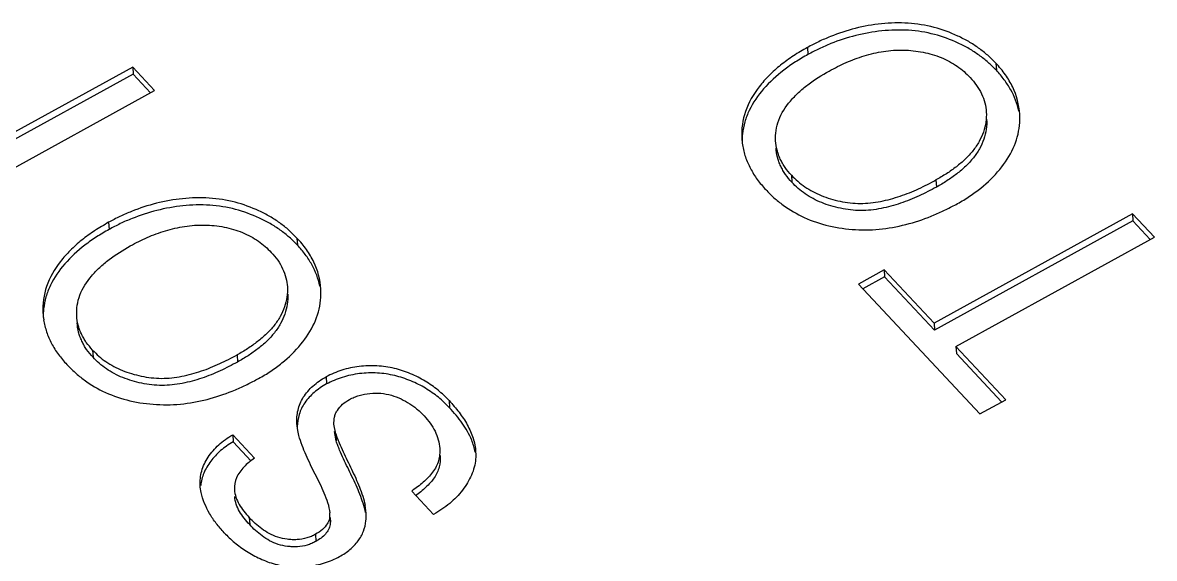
# Model space of a CAD drawing. Header units: millimetres. Extents: x 1514 to 2054, y 119 to 530.
# Drawn here: x 1787.098 to 1788.134, y 333.066 to 333.556 of the extents above; entities that cross this region are included whole.
import ezdxf

# ---------------------------------------------------------------- set-up
doc = ezdxf.new("R2010")
doc.units = ezdxf.units.MM
doc.header["$LTSCALE"] = 30.734
doc.layers.get('0').update_dxf_attribs({"linetype": 'CONTINUOUS'})

msp = doc.modelspace()

# ---------------------------------------------------------------- linework, layer by layer
at = {"color": 7}
for p, q in [((1787.8164, 333.5335), (1787.8168, 333.527)), ((1787.9889, 333.5191), (1787.9893, 333.5126)), ((1787.1987, 333.5155), (1787.017, 333.4155)), ((1787.1991, 333.509), (1787.0174, 333.409)), ((1787.1987, 333.5155), (1787.1991, 333.509)), ((1787.2187, 333.494), (1787.1987, 333.5155)), ((1787.215, 333.492), (1787.1991, 333.509)), ((1787.0371, 333.3941), (1787.2187, 333.494)), ((1787.8017, 333.4165), (1787.8021, 333.41)), ((1787.934, 333.4122), (1787.9344, 333.4056)), ((1787.1766, 333.3734), (1787.177, 333.3668)), ((1788.1139, 333.3812), (1787.9323, 333.2812)), ((1788.1143, 333.3747), (1787.9326, 333.2747)), ((1788.1139, 333.3812), (1788.1143, 333.3747)), ((1788.134, 333.3598), (1788.1139, 333.3812)), ((1788.1302, 333.3577), (1788.1143, 333.3747)), ((1787.349, 333.359), (1787.3494, 333.3525)), ((1787.9523, 333.2598), (1788.134, 333.3598)), ((1787.8867, 333.33), (1787.863, 333.3169)), ((1787.887, 333.3235), (1787.8671, 333.3125)), ((1787.8867, 333.33), (1787.887, 333.3235)), ((1787.9323, 333.2812), (1787.8867, 333.33)), ((1787.9326, 333.2747), (1787.887, 333.3235)), ((1787.863, 333.3169), (1787.9742, 333.198)), ((1787.9323, 333.2812), (1787.9326, 333.2747)), ((1787.9523, 333.2598), (1787.9527, 333.2533)), ((1787.9979, 333.211), (1787.9523, 333.2598)), ((1787.1619, 333.2564), (1787.1623, 333.2498)), ((1787.2942, 333.252), (1787.2946, 333.2455)), ((1787.9941, 333.209), (1787.9527, 333.2533)), ((1787.3757, 333.2319), (1787.3761, 333.2254)), ((1787.4883, 333.2102), (1787.4886, 333.2037)), ((1787.9742, 333.198), (1787.9979, 333.211)), ((1787.3497, 333.1828), (1787.349, 333.1893)), ((1787.3846, 333.1798), (1787.3829, 333.1885)), ((1787.2902, 333.1789), (1787.2906, 333.1724)), ((1787.3102, 333.1575), (1787.2902, 333.1789)), ((1787.3507, 333.1782), (1787.3497, 333.1828)), ((1787.385, 333.1732), (1787.3833, 333.182)), ((1787.3846, 333.1798), (1787.385, 333.1732)), ((1787.3072, 333.1546), (1787.2906, 333.1724)), ((1787.4541, 333.1274), (1787.4741, 333.1059)), ((1787.4123, 333.1067), (1787.4114, 333.1143)), ((1787.3053, 333.1031), (1787.3057, 333.0966)), ((1787.3791, 333.1032), (1787.3792, 333.1073)), ((1787.3791, 333.1032), (1787.3795, 333.0967)), ((1787.3797, 333.1008), (1787.3796, 333.1033)), ((1787.3796, 333.1007), (1787.3795, 333.0967)), ((1787.366, 333.0878), (1787.3664, 333.0813))]:
    msp.add_line(p, q, dxfattribs=at)
for centre, radius, start, end in [((1787.9455, 333.4686), 0.0653, 354.3071, 3.3688), ((1787.8253, 333.4548), 0.0692, 183.4492, 188.8223), ((1787.8172, 333.4478), 0.0607, 173.6779, 181.419), ((1787.3056, 333.3085), 0.0653, 354.307, 3.3688), ((1787.1855, 333.2947), 0.0692, 183.4492, 188.8223), ((1787.1774, 333.2876), 0.0607, 173.6779, 181.419)]:
    msp.add_arc(centre, radius, start, end, dxfattribs=at)
for points, knots in [([(1787.9889, 333.5191), (1787.9865, 333.5216), (1787.9815, 333.5265), (1787.9731, 333.5331), (1787.964, 333.539), (1787.9505, 333.5459), (1787.9322, 333.5527), (1787.9084, 333.5564), (1787.8841, 333.5558), (1787.8602, 333.5515), (1787.8411, 333.5452), (1787.8267, 333.5389), (1787.8198, 333.5353), (1787.8164, 333.5335)], [0, 0, 0, 0, 0.055485, 0.1125, 0.171055, 0.23124, 0.355507, 0.484532, 0.615782, 0.746503, 0.874879, 0.937886, 1, 1, 1, 1]), ([(1787.9893, 333.5126), (1787.9868, 333.5151), (1787.9819, 333.52), (1787.9735, 333.5265), (1787.9644, 333.5325), (1787.9509, 333.5394), (1787.9326, 333.5462), (1787.9088, 333.5499), (1787.8845, 333.5492), (1787.8605, 333.5449), (1787.8415, 333.5387), (1787.8271, 333.5324), (1787.8202, 333.5288), (1787.8168, 333.527)], [0, 0, 0, 0, 0.055485, 0.1125, 0.171055, 0.23124, 0.355507, 0.484532, 0.615782, 0.746503, 0.874879, 0.937886, 1, 1, 1, 1]), ([(1787.8164, 333.5335), (1787.8121, 333.531), (1787.8056, 333.5273), (1787.7976, 333.5217), (1787.7899, 333.5159), (1787.7812, 333.5081), (1787.7692, 333.4947), (1787.7582, 333.4759), (1787.7558, 333.4588), (1787.7563, 333.4506)], [0, 0, 0, 0, 0.138536, 0.206594, 0.273868, 0.405271, 0.532532, 0.773008, 1, 1, 1, 1]), ([(1787.8363, 333.5119), (1787.8388, 333.5133), (1787.8439, 333.516), (1787.8518, 333.5197), (1787.8599, 333.523), (1787.8712, 333.5269), (1787.883, 333.5295), (1787.895, 333.531), (1787.9072, 333.5312), (1787.9221, 333.5297), (1787.9362, 333.5256), (1787.9465, 333.5207), (1787.9535, 333.5164), (1787.9598, 333.5115), (1787.9635, 333.5078), (1787.9653, 333.506)], [0, 0, 0, 0, 0.061884, 0.124408, 0.187717, 0.251714, 0.381556, 0.447107, 0.512739, 0.642556, 0.768282, 0.828814, 0.887621, 0.944614, 1, 1, 1, 1]), ([(1787.8168, 333.527), (1787.8129, 333.5248), (1787.8053, 333.5204), (1787.7912, 333.5104), (1787.7759, 333.4965), (1787.7643, 333.4798), (1787.7587, 333.4655), (1787.7573, 333.4581), (1787.7569, 333.4544)], [0, 0, 0, 0, 0.136953, 0.271077, 0.528871, 0.771179, 0.887, 1, 1, 1, 1]), ([(1788.0107, 333.4724), (1788.0102, 333.4809), (1788.0068, 333.4938), (1787.9989, 333.5068), (1787.9935, 333.514), (1787.9904, 333.5174), (1787.9889, 333.5191)], [0, 0, 0, 0, 0.485512, 0.73842, 0.868081, 1, 1, 1, 1]), ([(1787.7872, 333.4479), (1787.7868, 333.4543), (1787.7889, 333.4678), (1787.7983, 333.4822), (1787.8082, 333.4924), (1787.8197, 333.5021), (1787.8295, 333.5082), (1787.8363, 333.5119)], [0, 0, 0, 0, 0.225874, 0.467163, 0.595047, 0.726834, 1, 1, 1, 1]), ([(1788.0099, 333.4751), (1788.0084, 333.482), (1788.0046, 333.4921), (1787.9976, 333.5026), (1787.993, 333.5084), (1787.9905, 333.5112), (1787.9893, 333.5126)], [0, 0, 0, 0, 0.486997, 0.739966, 0.869102, 1, 1, 1, 1]), ([(1787.9653, 333.506), (1787.9673, 333.5037), (1787.9713, 333.499), (1787.9759, 333.4912), (1787.979, 333.4829), (1787.9799, 333.4772), (1787.9801, 333.4743)], [0, 0, 0, 0, 0.260929, 0.513322, 0.758592, 1, 1, 1, 1]), ([(1787.9801, 333.4743), (1787.9804, 333.4682), (1787.9789, 333.4586), (1787.9737, 333.447), (1787.968, 333.4387), (1787.9609, 333.431), (1787.9527, 333.4241), (1787.9438, 333.4177), (1787.9373, 333.414), (1787.934, 333.4122)], [0, 0, 0, 0, 0.226469, 0.344518, 0.467154, 0.594521, 0.726411, 0.86167, 1, 1, 1, 1]), ([(1787.9804, 333.4678), (1787.9808, 333.4616), (1787.9793, 333.4521), (1787.974, 333.4405), (1787.9684, 333.4322), (1787.9613, 333.4245), (1787.9531, 333.4176), (1787.9441, 333.4112), (1787.9377, 333.4075), (1787.9344, 333.4056)], [0, 0, 0, 0, 0.226469, 0.344518, 0.467154, 0.594521, 0.726411, 0.86167, 1, 1, 1, 1]), ([(1787.9538, 333.3905), (1787.9557, 333.3916), (1787.9594, 333.3937), (1787.9666, 333.3984), (1787.9784, 333.4069), (1787.9927, 333.421), (1788.0056, 333.4403), (1788.0098, 333.4549), (1788.0105, 333.4621)], [0, 0, 0, 0, 0.069153, 0.137423, 0.271546, 0.528729, 0.77117, 1, 1, 1, 1]), ([(1787.8017, 333.4165), (1787.7997, 333.4188), (1787.7967, 333.4222), (1787.7935, 333.4274), (1787.7914, 333.4313), (1787.7897, 333.4353), (1787.7881, 333.4408), (1787.7874, 333.4451), (1787.7872, 333.4479)], [0, 0, 0, 0, 0.260913, 0.387915, 0.513043, 0.636606, 0.758565, 1, 1, 1, 1]), ([(1787.757, 333.4442), (1787.7575, 333.4405), (1787.7593, 333.433), (1787.764, 333.4225), (1787.7702, 333.4124), (1787.7755, 333.4063), (1787.7782, 333.4033)], [0, 0, 0, 0, 0.241368, 0.487356, 0.739762, 1, 1, 1, 1]), ([(1787.8021, 333.41), (1787.8001, 333.4122), (1787.7971, 333.4157), (1787.7939, 333.4209), (1787.7918, 333.4248), (1787.7901, 333.4288), (1787.7884, 333.4343), (1787.7878, 333.4386), (1787.7876, 333.4414)], [0, 0, 0, 0, 0.260913, 0.387915, 0.513043, 0.636606, 0.758565, 1, 1, 1, 1]), ([(1787.8017, 333.4165), (1787.8036, 333.4146), (1787.8074, 333.4108), (1787.814, 333.4058), (1787.8212, 333.4014), (1787.829, 333.3977), (1787.8375, 333.3948), (1787.8493, 333.3918), (1787.8648, 333.3899), (1787.8834, 333.3921), (1787.9013, 333.397), (1787.9182, 333.4038), (1787.9288, 333.4094), (1787.934, 333.4122)], [0, 0, 0, 0, 0.05548, 0.112763, 0.171684, 0.232431, 0.294847, 0.358476, 0.488306, 0.619458, 0.74887, 0.875636, 1, 1, 1, 1]), ([(1787.9344, 333.4056), (1787.9292, 333.4028), (1787.9185, 333.3973), (1787.9017, 333.3905), (1787.8838, 333.3856), (1787.8652, 333.3834), (1787.8497, 333.3853), (1787.8379, 333.3883), (1787.8294, 333.3912), (1787.8215, 333.3949), (1787.8144, 333.3993), (1787.8078, 333.4042), (1787.804, 333.4081), (1787.8021, 333.41)], [0, 0, 0, 0, 0.124364, 0.25113, 0.380542, 0.511694, 0.641524, 0.705153, 0.767569, 0.828316, 0.887237, 0.94452, 1, 1, 1, 1]), ([(1787.349, 333.359), (1787.3466, 333.3615), (1787.3417, 333.3664), (1787.3333, 333.373), (1787.3242, 333.3789), (1787.3107, 333.3858), (1787.2924, 333.3926), (1787.2686, 333.3963), (1787.2443, 333.3956), (1787.2203, 333.3914), (1787.2013, 333.3851), (1787.1869, 333.3788), (1787.18, 333.3752), (1787.1766, 333.3734)], [0, 0, 0, 0, 0.055485, 0.1125, 0.171055, 0.23124, 0.355507, 0.484532, 0.615782, 0.746503, 0.874879, 0.937886, 1, 1, 1, 1]), ([(1787.7782, 333.4033), (1787.7806, 333.4008), (1787.7856, 333.3957), (1787.797, 333.3866), (1787.8135, 333.3769), (1787.8361, 333.3694), (1787.8603, 333.366), (1787.8852, 333.3667), (1787.9095, 333.3716), (1787.9287, 333.3783), (1787.9433, 333.385), (1787.9503, 333.3887), (1787.9538, 333.3905)], [0, 0, 0, 0, 0.055457, 0.112351, 0.230782, 0.355718, 0.48519, 0.616528, 0.7471, 0.875116, 0.937926, 1, 1, 1, 1]), ([(1787.3494, 333.3525), (1787.347, 333.3549), (1787.3421, 333.3599), (1787.3337, 333.3664), (1787.3245, 333.3724), (1787.3111, 333.3792), (1787.2927, 333.386), (1787.269, 333.3898), (1787.2446, 333.3891), (1787.2207, 333.3848), (1787.2017, 333.3786), (1787.1872, 333.3723), (1787.1804, 333.3687), (1787.177, 333.3668)], [0, 0, 0, 0, 0.055485, 0.1125, 0.171055, 0.23124, 0.355507, 0.484532, 0.615782, 0.746503, 0.874879, 0.937886, 1, 1, 1, 1]), ([(1787.1766, 333.3734), (1787.1723, 333.3709), (1787.1658, 333.3672), (1787.1578, 333.3616), (1787.1501, 333.3558), (1787.1414, 333.348), (1787.1294, 333.3346), (1787.1184, 333.3158), (1787.116, 333.2987), (1787.1164, 333.2905)], [0, 0, 0, 0, 0.138536, 0.206594, 0.273868, 0.405271, 0.532532, 0.773008, 1, 1, 1, 1]), ([(1787.177, 333.3668), (1787.1731, 333.3646), (1787.1655, 333.3602), (1787.1514, 333.3503), (1787.136, 333.3363), (1787.1245, 333.3197), (1787.1189, 333.3053), (1787.1175, 333.298), (1787.1171, 333.2943)], [0, 0, 0, 0, 0.136953, 0.271077, 0.528871, 0.771179, 0.887, 1, 1, 1, 1]), ([(1787.1964, 333.3518), (1787.199, 333.3532), (1787.2041, 333.3559), (1787.2119, 333.3596), (1787.2201, 333.3629), (1787.2314, 333.3667), (1787.2432, 333.3694), (1787.2552, 333.3708), (1787.2673, 333.3711), (1787.2822, 333.3696), (1787.2964, 333.3655), (1787.3067, 333.3606), (1787.3137, 333.3563), (1787.32, 333.3514), (1787.3236, 333.3477), (1787.3254, 333.3459)], [0, 0, 0, 0, 0.061884, 0.124408, 0.187717, 0.251714, 0.381556, 0.447107, 0.512739, 0.642556, 0.768282, 0.828814, 0.887621, 0.944614, 1, 1, 1, 1]), ([(1787.1474, 333.2878), (1787.147, 333.2942), (1787.1491, 333.3077), (1787.1585, 333.3221), (1787.1684, 333.3323), (1787.1799, 333.342), (1787.1897, 333.348), (1787.1964, 333.3518)], [0, 0, 0, 0, 0.225874, 0.467163, 0.595047, 0.726834, 1, 1, 1, 1]), ([(1787.3709, 333.3123), (1787.3704, 333.3208), (1787.3669, 333.3337), (1787.3591, 333.3467), (1787.3537, 333.3539), (1787.3506, 333.3573), (1787.349, 333.359)], [0, 0, 0, 0, 0.485512, 0.73842, 0.868081, 1, 1, 1, 1]), ([(1787.37, 333.315), (1787.3686, 333.3218), (1787.3647, 333.332), (1787.3578, 333.3425), (1787.3532, 333.3483), (1787.3507, 333.3511), (1787.3494, 333.3525)], [0, 0, 0, 0, 0.486997, 0.739966, 0.869102, 1, 1, 1, 1]), ([(1787.3254, 333.3459), (1787.3275, 333.3435), (1787.3315, 333.3389), (1787.3361, 333.3311), (1787.3392, 333.3228), (1787.3401, 333.317), (1787.3402, 333.3142)], [0, 0, 0, 0, 0.260929, 0.513322, 0.758592, 1, 1, 1, 1]), ([(1787.3402, 333.3142), (1787.3406, 333.308), (1787.339, 333.2985), (1787.3338, 333.2869), (1787.3282, 333.2786), (1787.3211, 333.2709), (1787.3129, 333.264), (1787.3039, 333.2576), (1787.2975, 333.2539), (1787.2942, 333.252)], [0, 0, 0, 0, 0.226469, 0.344518, 0.467154, 0.594521, 0.726411, 0.86167, 1, 1, 1, 1]), ([(1787.3406, 333.3077), (1787.341, 333.3015), (1787.3394, 333.292), (1787.3342, 333.2804), (1787.3285, 333.2721), (1787.3215, 333.2644), (1787.3133, 333.2575), (1787.3043, 333.2511), (1787.2979, 333.2474), (1787.2946, 333.2455)], [0, 0, 0, 0, 0.226469, 0.344518, 0.467154, 0.594521, 0.726411, 0.86167, 1, 1, 1, 1]), ([(1787.3139, 333.2304), (1787.3158, 333.2315), (1787.3196, 333.2336), (1787.3268, 333.2382), (1787.3386, 333.2468), (1787.3529, 333.2609), (1787.3658, 333.2802), (1787.3699, 333.2948), (1787.3707, 333.302)], [0, 0, 0, 0, 0.069153, 0.137423, 0.271546, 0.528729, 0.77117, 1, 1, 1, 1]), ([(1787.1171, 333.2841), (1787.1177, 333.2804), (1787.1195, 333.2729), (1787.1241, 333.2623), (1787.1304, 333.2522), (1787.1356, 333.2462), (1787.1383, 333.2432)], [0, 0, 0, 0, 0.241368, 0.487356, 0.739762, 1, 1, 1, 1]), ([(1787.1619, 333.2564), (1787.1599, 333.2587), (1787.1569, 333.2621), (1787.1537, 333.2673), (1787.1516, 333.2712), (1787.1499, 333.2752), (1787.1482, 333.2807), (1787.1475, 333.285), (1787.1474, 333.2878)], [0, 0, 0, 0, 0.260913, 0.387915, 0.513043, 0.636606, 0.758565, 1, 1, 1, 1]), ([(1787.1623, 333.2498), (1787.1603, 333.2521), (1787.1572, 333.2556), (1787.154, 333.2607), (1787.152, 333.2647), (1787.1503, 333.2687), (1787.1486, 333.2742), (1787.1479, 333.2785), (1787.1478, 333.2813)], [0, 0, 0, 0, 0.260913, 0.387915, 0.513043, 0.636606, 0.758565, 1, 1, 1, 1]), ([(1787.1619, 333.2564), (1787.1638, 333.2545), (1787.1676, 333.2506), (1787.1741, 333.2457), (1787.1813, 333.2413), (1787.1892, 333.2376), (1787.1977, 333.2347), (1787.2095, 333.2317), (1787.225, 333.2298), (1787.2436, 333.232), (1787.2615, 333.2369), (1787.2783, 333.2437), (1787.289, 333.2493), (1787.2942, 333.252)], [0, 0, 0, 0, 0.05548, 0.112763, 0.171684, 0.232431, 0.294847, 0.358476, 0.488306, 0.619458, 0.74887, 0.875636, 1, 1, 1, 1]), ([(1787.2946, 333.2455), (1787.2893, 333.2427), (1787.2787, 333.2372), (1787.2619, 333.2303), (1787.244, 333.2255), (1787.2254, 333.2233), (1787.2099, 333.2252), (1787.198, 333.2282), (1787.1896, 333.231), (1787.1817, 333.2347), (1787.1745, 333.2392), (1787.1679, 333.2441), (1787.1642, 333.2479), (1787.1623, 333.2498)], [0, 0, 0, 0, 0.124364, 0.25113, 0.380542, 0.511694, 0.641524, 0.705153, 0.767569, 0.828316, 0.887237, 0.94452, 1, 1, 1, 1]), ([(1787.1383, 333.2432), (1787.1408, 333.2407), (1787.1458, 333.2356), (1787.1572, 333.2265), (1787.1737, 333.2167), (1787.1962, 333.2093), (1787.2205, 333.2059), (1787.2454, 333.2066), (1787.2697, 333.2115), (1787.2889, 333.2182), (1787.3035, 333.2249), (1787.3105, 333.2286), (1787.3139, 333.2304)], [0, 0, 0, 0, 0.055457, 0.112351, 0.230782, 0.355718, 0.48519, 0.616528, 0.7471, 0.875116, 0.937926, 1, 1, 1, 1]), ([(1787.4883, 333.2102), (1787.4866, 333.2118), (1787.4834, 333.2151), (1787.4782, 333.2198), (1787.4725, 333.2241), (1787.4643, 333.2295), (1787.453, 333.2352), (1787.4381, 333.2401), (1787.4222, 333.2424), (1787.4086, 333.2419), (1787.3979, 333.2402), (1787.3901, 333.2382), (1787.3826, 333.2354), (1787.378, 333.2331), (1787.3757, 333.2319)], [0, 0, 0, 0, 0.055858, 0.112513, 0.170478, 0.229545, 0.351252, 0.4777, 0.608263, 0.740827, 0.80696, 0.872528, 0.936902, 1, 1, 1, 1]), ([(1787.349, 333.1893), (1787.3487, 333.1934), (1787.3492, 333.1996), (1787.3517, 333.2076), (1787.3558, 333.2154), (1787.3619, 333.2223), (1787.3693, 333.2282), (1787.3735, 333.2307), (1787.3757, 333.2319)], [0, 0, 0, 0, 0.229421, 0.347051, 0.468427, 0.7244, 0.859998, 1, 1, 1, 1]), ([(1787.4886, 333.2037), (1787.487, 333.2053), (1787.4838, 333.2086), (1787.4786, 333.2133), (1787.4728, 333.2175), (1787.4647, 333.2229), (1787.4533, 333.2286), (1787.4385, 333.2335), (1787.4226, 333.2359), (1787.409, 333.2354), (1787.3983, 333.2336), (1787.3905, 333.2316), (1787.383, 333.2289), (1787.3784, 333.2265), (1787.3761, 333.2254)], [0, 0, 0, 0, 0.055858, 0.112513, 0.170478, 0.229545, 0.351252, 0.4777, 0.608263, 0.740827, 0.80696, 0.872528, 0.936902, 1, 1, 1, 1]), ([(1787.3761, 333.2254), (1787.374, 333.2242), (1787.3701, 333.2219), (1787.3631, 333.2165), (1787.3559, 333.2088), (1787.3505, 333.1979), (1787.3493, 333.1901), (1787.3493, 333.1863)], [0, 0, 0, 0, 0.139283, 0.274483, 0.531217, 0.770725, 1, 1, 1, 1]), ([(1787.3971, 333.2112), (1787.3985, 333.2119), (1787.4014, 333.2134), (1787.4076, 333.2155), (1787.4158, 333.217), (1787.4258, 333.2172), (1787.4354, 333.2153), (1787.4443, 333.2119), (1787.451, 333.2082), (1787.4559, 333.2048), (1787.4605, 333.2013), (1787.4635, 333.1982), (1787.4654, 333.1962)], [0, 0, 0, 0, 0.063411, 0.128239, 0.260587, 0.393568, 0.523918, 0.649742, 0.770701, 0.829526, 0.887395, 1, 1, 1, 1]), ([(1787.3829, 333.1885), (1787.3828, 333.1907), (1787.383, 333.194), (1787.3843, 333.1983), (1787.3865, 333.2024), (1787.3906, 333.2072), (1787.3949, 333.2099), (1787.3971, 333.2112)], [0, 0, 0, 0, 0.229416, 0.347021, 0.468451, 0.724255, 1, 1, 1, 1]), ([(1787.4883, 333.2102), (1787.4899, 333.2084), (1787.493, 333.205), (1787.4988, 333.1977), (1787.504, 333.1902), (1787.5079, 333.1821), (1787.5112, 333.1739), (1787.5124, 333.1674), (1787.5126, 333.1631)], [0, 0, 0, 0, 0.131122, 0.260524, 0.513854, 0.637717, 0.759944, 1, 1, 1, 1]), ([(1787.4654, 333.1962), (1787.4674, 333.194), (1787.4712, 333.1896), (1787.477, 333.18), (1787.4794, 333.1717), (1787.4797, 333.1663)], [0, 0, 0, 0, 0.261405, 0.514547, 1, 1, 1, 1]), ([(1787.5122, 333.163), (1787.5116, 333.1667), (1787.5086, 333.1761), (1787.5007, 333.19), (1787.4928, 333.1991), (1787.4886, 333.2037)], [0, 0, 0, 0, 0.240853, 0.613081, 1, 1, 1, 1]), ([(1787.2604, 333.1324), (1787.2602, 333.1369), (1787.2611, 333.1461), (1787.2673, 333.159), (1787.2754, 333.1682), (1787.2834, 333.1747), (1787.2879, 333.1775), (1787.2902, 333.1789)], [0, 0, 0, 0, 0.229596, 0.469626, 0.726175, 0.861129, 1, 1, 1, 1]), ([(1787.3793, 333.1073), (1787.3791, 333.1104), (1787.3775, 333.1166), (1787.3741, 333.1255), (1787.3701, 333.1342), (1787.3656, 333.1428), (1787.3614, 333.1515), (1787.3559, 333.1631), (1787.3524, 333.1721), (1787.3507, 333.1782)], [0, 0, 0, 0, 0.122613, 0.247083, 0.372767, 0.499192, 0.625468, 0.751315, 1, 1, 1, 1]), ([(1787.3846, 333.1798), (1787.3848, 333.1791), (1787.3852, 333.1776), (1787.3863, 333.1749), (1787.3881, 333.1701), (1787.3913, 333.1634), (1787.3951, 333.1553), (1787.399, 333.1473), (1787.4028, 333.1392), (1787.4074, 333.1284), (1787.4103, 333.12), (1787.4114, 333.1143)], [0, 0, 0, 0, 0.030909, 0.062037, 0.124386, 0.249928, 0.375862, 0.501947, 0.627793, 0.752921, 1, 1, 1, 1]), ([(1787.2906, 333.1724), (1787.2886, 333.1712), (1787.2846, 333.1687), (1787.2791, 333.1645), (1787.2743, 333.1598), (1787.27, 333.1548), (1787.2665, 333.1495), (1787.2628, 333.1422), (1787.2613, 333.1363), (1787.2609, 333.1324)], [0, 0, 0, 0, 0.137211, 0.271188, 0.401482, 0.52803, 0.650739, 0.770166, 1, 1, 1, 1]), ([(1787.4118, 333.1077), (1787.4106, 333.1135), (1787.4077, 333.1218), (1787.4032, 333.1327), (1787.3994, 333.1407), (1787.3954, 333.1488), (1787.3916, 333.1568), (1787.3885, 333.1635), (1787.3867, 333.1684), (1787.3856, 333.1711), (1787.3852, 333.1725), (1787.385, 333.1732)], [0, 0, 0, 0, 0.247079, 0.372207, 0.498053, 0.624138, 0.750072, 0.875614, 0.937963, 0.969091, 1, 1, 1, 1]), ([(1787.4797, 333.1663), (1787.4798, 333.1644), (1787.4798, 333.1607), (1787.4788, 333.1551), (1787.4766, 333.1496), (1787.4733, 333.1445), (1787.4692, 333.1398), (1787.4646, 333.1353), (1787.4595, 333.1312), (1787.4559, 333.1287), (1787.4541, 333.1274)], [0, 0, 0, 0, 0.113982, 0.229227, 0.347653, 0.470585, 0.598205, 0.729254, 0.863418, 1, 1, 1, 1]), ([(1787.3102, 333.1575), (1787.3085, 333.1562), (1787.305, 333.1538), (1787.3018, 333.1509), (1787.3004, 333.1493)], [0, 0, 0, 0, 0.507922, 1, 1, 1, 1]), ([(1787.4801, 333.1598), (1787.4803, 333.1563), (1787.4798, 333.1491), (1787.4759, 333.1408), (1787.4711, 333.1349), (1787.467, 333.1307), (1787.4625, 333.1267), (1787.4592, 333.1242), (1787.4575, 333.123)], [0, 0, 0, 0, 0.230245, 0.470953, 0.598429, 0.729352, 0.863283, 1, 1, 1, 1]), ([(1787.5125, 333.1567), (1787.5123, 333.1542), (1787.5115, 333.1492), (1787.5089, 333.1419), (1787.5053, 333.1348), (1787.4991, 333.1257), (1787.4911, 333.1176), (1787.4818, 333.1106), (1787.4767, 333.1075), (1787.4741, 333.1059)], [0, 0, 0, 0, 0.113807, 0.229959, 0.349219, 0.471961, 0.728633, 0.86273, 1, 1, 1, 1]), ([(1787.3004, 333.1493), (1787.2977, 333.1465), (1787.293, 333.1402), (1787.2915, 333.1324), (1787.2917, 333.1288)], [0, 0, 0, 0, 0.519212, 1, 1, 1, 1]), ([(1787.2824, 333.0892), (1787.2799, 333.092), (1787.275, 333.0975), (1787.267, 333.1093), (1787.2627, 333.1193), (1787.2613, 333.1261)], [0, 0, 0, 0, 0.259782, 0.513197, 1, 1, 1, 1]), ([(1787.2917, 333.1288), (1787.292, 333.124), (1787.2947, 333.1169), (1787.3002, 333.1088), (1787.3036, 333.105), (1787.3053, 333.1031)], [0, 0, 0, 0, 0.484411, 0.738803, 1, 1, 1, 1]), ([(1787.3057, 333.0966), (1787.3039, 333.0985), (1787.3006, 333.1023), (1787.295, 333.1104), (1787.2923, 333.1175), (1787.2921, 333.1223)], [0, 0, 0, 0, 0.261197, 0.515589, 1, 1, 1, 1]), ([(1787.366, 333.0878), (1787.3648, 333.0871), (1787.3622, 333.0858), (1787.3565, 333.0839), (1787.3506, 333.0828), (1787.3445, 333.0828), (1787.3386, 333.0832), (1787.3314, 333.0847), (1787.3236, 333.0882), (1787.3168, 333.0926), (1787.3107, 333.0976), (1787.307, 333.1013), (1787.3053, 333.1031)], [0, 0, 0, 0, 0.063758, 0.129085, 0.262289, 0.329353, 0.396063, 0.526648, 0.651459, 0.771205, 0.887084, 1, 1, 1, 1]), ([(1787.3791, 333.1032), (1787.3787, 333.1018), (1787.3781, 333.0998), (1787.3771, 333.098), (1787.3768, 333.0975)], [0, 0, 0, 0, 0.744731, 1, 1, 1, 1]), ([(1787.3664, 333.0813), (1787.3651, 333.0806), (1787.3625, 333.0793), (1787.3569, 333.0773), (1787.351, 333.0762), (1787.3449, 333.0763), (1787.339, 333.0767), (1787.3318, 333.0782), (1787.324, 333.0817), (1787.3171, 333.0861), (1787.311, 333.0911), (1787.3074, 333.0948), (1787.3057, 333.0966)], [0, 0, 0, 0, 0.063758, 0.129085, 0.262289, 0.329353, 0.396063, 0.526648, 0.651459, 0.771205, 0.887084, 1, 1, 1, 1]), ([(1787.3768, 333.0975), (1787.3756, 333.0955), (1787.3724, 333.0917), (1787.3682, 333.0891), (1787.366, 333.0878)], [0, 0, 0, 0, 0.481816, 1, 1, 1, 1]), ([(1787.3795, 333.0967), (1787.379, 333.0952), (1787.3781, 333.092), (1787.3751, 333.0878), (1787.3712, 333.0841), (1787.368, 333.0822), (1787.3664, 333.0813)], [0, 0, 0, 0, 0.229965, 0.472478, 0.729442, 1, 1, 1, 1]), ([(1787.388, 333.0674), (1787.3897, 333.0684), (1787.393, 333.0703), (1787.3975, 333.0737), (1787.4015, 333.0775), (1787.4061, 333.0828), (1787.4102, 333.0902), (1787.4118, 333.0967), (1787.4121, 333.1)], [0, 0, 0, 0, 0.138308, 0.272741, 0.403306, 0.529829, 0.770368, 1, 1, 1, 1]), ([(1787.2824, 333.0892), (1787.2854, 333.0861), (1787.2918, 333.0799), (1787.3028, 333.0719), (1787.3152, 333.0651), (1787.329, 333.06), (1787.3439, 333.0575), (1787.3568, 333.0579), (1787.3669, 333.0596), (1787.3743, 333.0614), (1787.3814, 333.064), (1787.3858, 333.0663), (1787.388, 333.0674)], [0, 0, 0, 0, 0.112728, 0.229413, 0.350556, 0.476469, 0.607014, 0.739965, 0.806344, 0.872132, 0.936712, 1, 1, 1, 1])]:
    msp.add_open_spline(points, degree=3, knots=knots, dxfattribs=at)
for points in [[(1787.5126, 333.1631), (1787.5128, 333.161), (1787.5127, 333.1588), (1787.5125, 333.1567)], [(1787.2613, 333.1261), (1787.2609, 333.1282), (1787.2605, 333.1303), (1787.2604, 333.1324)], [(1787.4121, 333.1), (1787.4124, 333.1022), (1787.4124, 333.1045), (1787.4123, 333.1067)]]:
    msp.add_open_spline(points, degree=3, dxfattribs=at)

doc.saveas('drawing.dxf')
